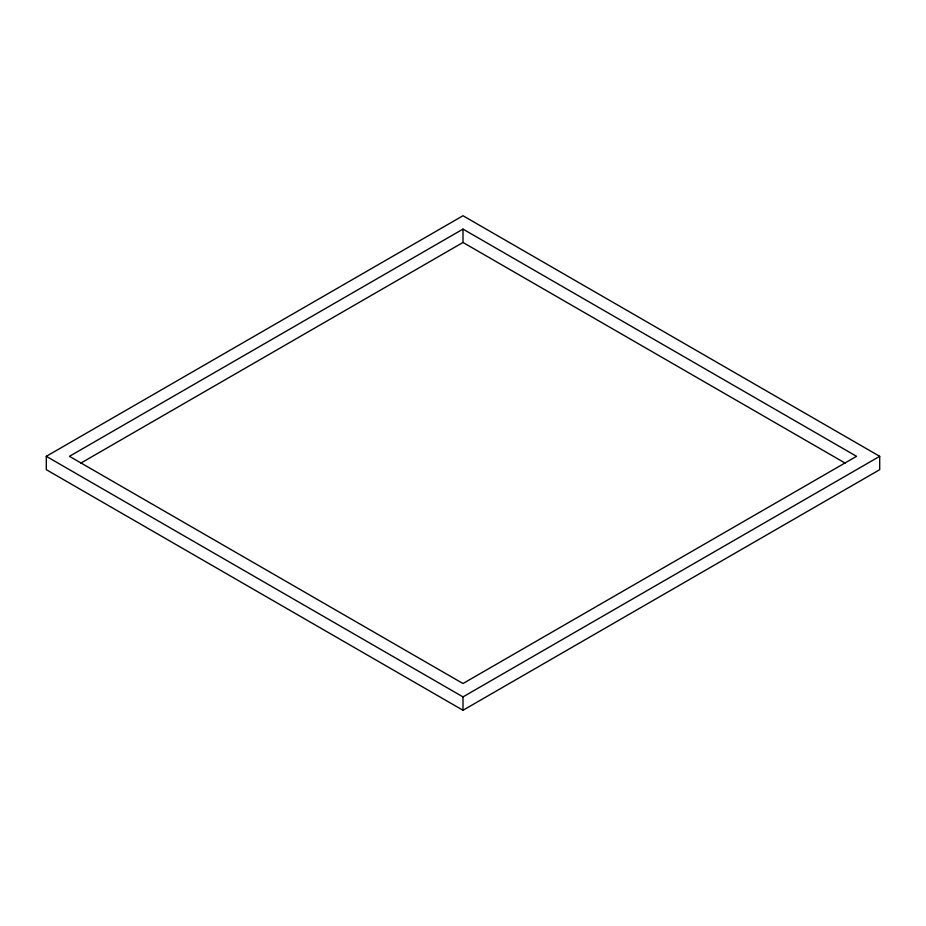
<?xml version="1.0" encoding="UTF-8"?>
<svg xmlns="http://www.w3.org/2000/svg" width="926" height="926" viewBox="0 0 926 926"><rect width="100%" height="100%" fill="white"/><g stroke="black" fill="none" stroke-linecap="round" stroke-linejoin="round"><path stroke-width="1.39" d="M46.3 456.321L463 215.735L879.7 456.321L879.7 469.679L463 710.265L46.3 469.679L46.3 456.321L463 696.896L879.7 456.321M463 229.104L69.45 456.321L463 683.527L856.55 456.321L463 229.104L463 242.473L845.311 463.197M80.689 463.197L463 242.473M463 696.896L463 710.265"/></g></svg>
